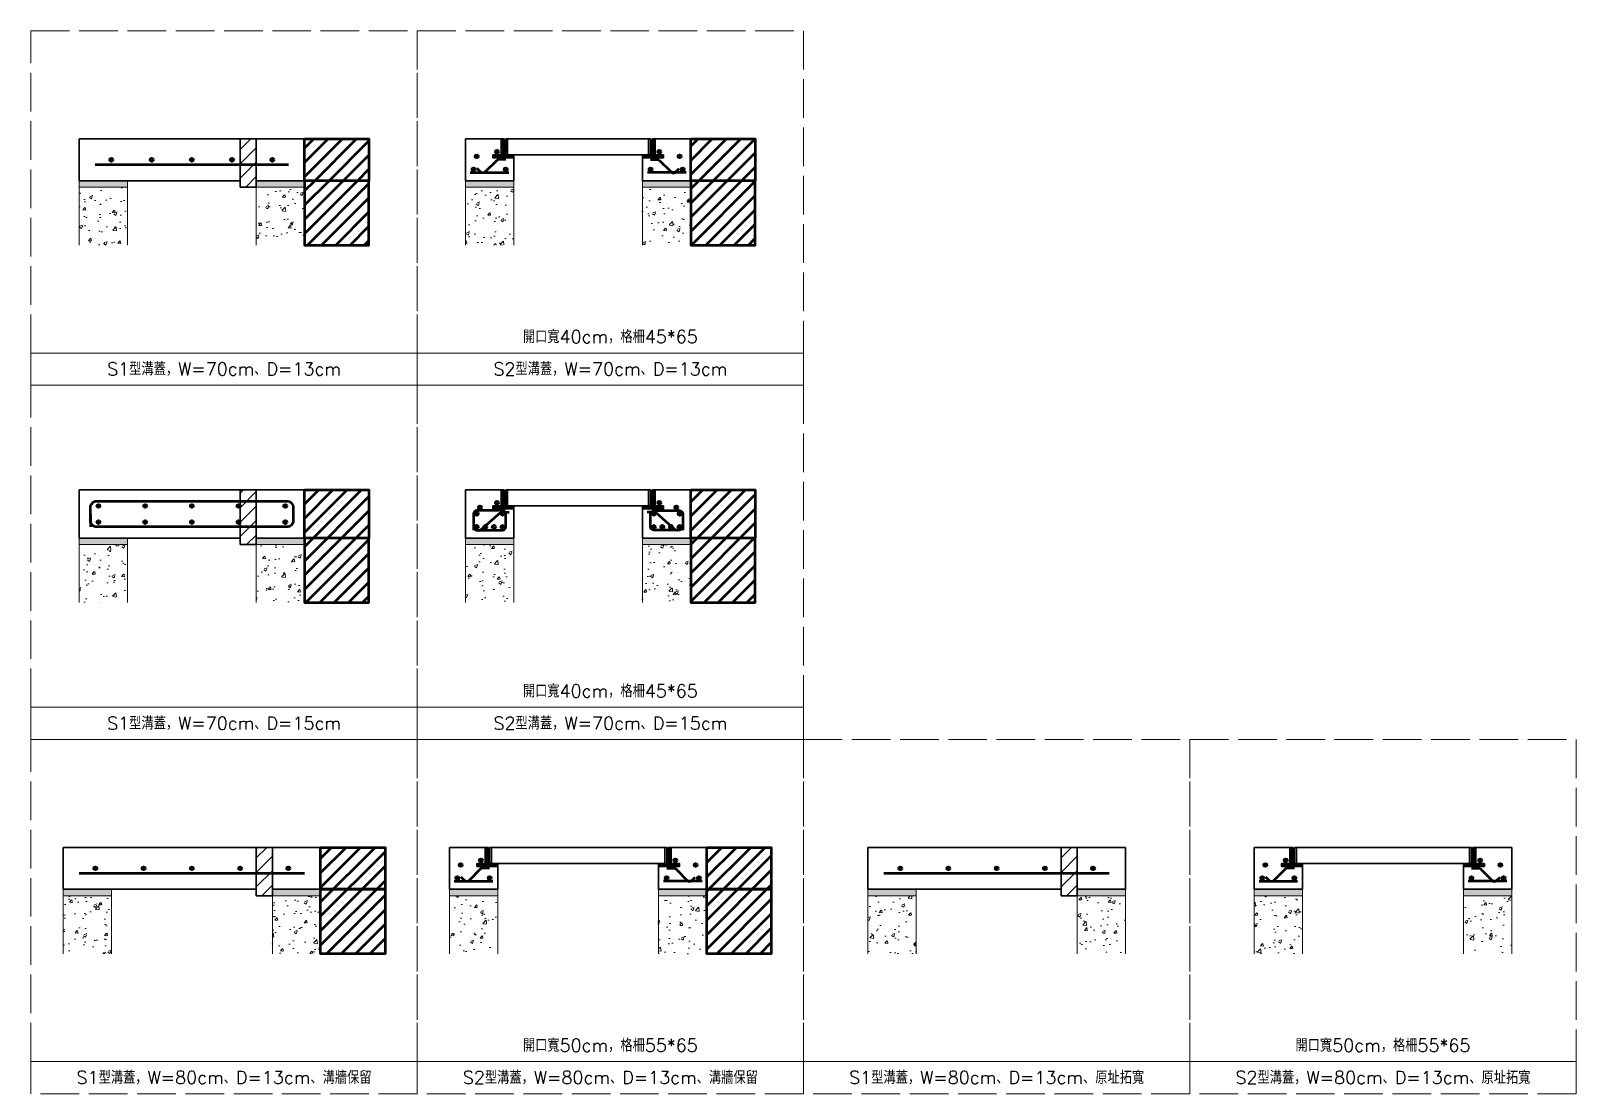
# Model space of a CAD drawing. Extents: x -4891 to 4829, y -5666 to -3242.
# Drawn here: x 3425.3 to 3905.3, y -4674.8 to -4346.3 of the extents above; entities that cross this region are included whole.
import ezdxf

# ---------------------------------------------------------------- set-up
doc = ezdxf.new("R2010")
doc.units = 0
doc.header["$MEASUREMENT"] = 0
doc.linetypes.add('ACAD_ISO02W100', pattern=[15, 12, -3])
for name, color, linetype, lineweight in [('一、3.基本-變更', 1, 'Continuous', 50), ('二、1.繪圖-既有設施', 8, 'Continuous', 20), ('二、2.繪圖-施作項目', 181, 'Continuous', 30), ('二、5.繪圖-鋼筋', 60, 'Continuous', 50), ('二、6.繪圖-其他施作項目', 35, 'Continuous', 30)]:
    doc.layers.add(name, color=color, linetype=linetype, lineweight=lineweight)
doc.layers.add('一、4.基本-隱藏', color=9, linetype='ACAD_ISO02W100', lineweight=20, plot=False)
doc.layers.add('三、3.文字-註解文字', color=2, linetype='Continuous')
doc.styles.add('Content', font='romans.shx', dxfattribs={"height": 4, "bigfont": 'genie.shx'})
pattern_1 = [(0, (-224129.11284, -336857.6605), (0.635, 0.635), [0.3175, -0.9525]), (90, (-224128.9541, -336857.8192), (-0.635, 0.635), [0.3175, -0.9525])]
pattern_2 = [(50, (-224129.113, -336857.6605), (9.10923345, -0.79695428), [0.9525, -10.4775]), (355, (-224129.113, -336857.6605), (-1.76217107, 9.55284226), [0.762, -8.3820292]), (100.4514447, (-224128.354, -336857.727), (7.34706235, 8.7558876), [0.80950044, -8.90451223]), (46.1842, (-224129.113, -336855.12), (13.55395204, -2.1021164), [1.42875, -15.71625]), (96.6355576, (-224127.983, -336855.296), (11.8702067, 12.37130623), [1.21425116, -13.3567804]), (351.184151, (-224129.113, -336855.12), (11.8702067, 12.37130623), [1.14299835, -12.5729866]), (21, (-224127.843, -336855.7555), (7.58071956, -5.11325991), [0.9525, -10.4775]), (326, (-224127.843, -336855.7555), (3.09010142, 9.2093983), [0.762, -8.382]), (71.451445, (-224127.211, -336856.182), (10.67082096, 4.09613844), [0.80950044, -8.90449688]), (37.5, (-224129.113, -336857.6605), (0.154430163, 4.227751944), [0, -8.2804, 0, -8.509, 0, -8.41375]), (7.5, (-224129.113, -336857.6605), (3.340983126, 5.00902874), [0, -4.8514, 0, -8.0899, 0, -3.20675]), (327.5, (-224131.945, -336857.6605), (6.779529758, -0.2864372), [0, -3.175, 0, -9.906, 0, -13.1445]), (317.5, (-224133.215, -336857.6605), (7.40645907, 1.27132455), [0, -4.1275, 0, -6.5786, 0, -9.3345])]
pattern_3 = [(0, (-224119.11284, -336857.6605), (0.635, 0.635), [0.3175, -0.9525]), (90, (-224118.9541, -336857.8192), (-0.635, 0.635), [0.3175, -0.9525])]
pattern_4 = [(45, (-224119.1128, -336857.6605), (-2.24506403, 2.24506403), [])]
pattern_5 = [(50, (-224119.113, -336857.6605), (9.10923345, -0.79695428), [0.9525, -10.4775]), (355, (-224119.113, -336857.6605), (-1.76217107, 9.55284226), [0.762, -8.3820292]), (100.4514447, (-224118.354, -336857.727), (7.34706235, 8.7558876), [0.80950044, -8.90451223]), (46.1842, (-224119.113, -336855.12), (13.55395204, -2.1021164), [1.42875, -15.71625]), (96.6355576, (-224117.983, -336855.296), (11.8702067, 12.37130623), [1.21425116, -13.3567804]), (351.184151, (-224119.113, -336855.12), (11.8702067, 12.37130623), [1.14299835, -12.5729866]), (21, (-224117.843, -336855.7555), (7.58071956, -5.11325991), [0.9525, -10.4775]), (326, (-224117.843, -336855.7555), (3.09010142, 9.2093983), [0.762, -8.382]), (71.451445, (-224117.211, -336856.182), (10.67082096, 4.09613844), [0.80950044, -8.90449688]), (37.5, (-224119.113, -336857.6605), (0.154430163, 4.227751944), [0, -8.2804, 0, -8.509, 0, -8.41375]), (7.5, (-224119.113, -336857.6605), (3.340983126, 5.00902874), [0, -4.8514, 0, -8.0899, 0, -3.20675]), (327.5, (-224121.945, -336857.6605), (6.779529758, -0.2864372), [0, -3.175, 0, -9.906, 0, -13.1445]), (317.5, (-224123.215, -336857.6605), (7.40645907, 1.27132455), [0, -4.1275, 0, -6.5786, 0, -9.3345])]

msp = doc.modelspace()

# ---------------------------------------------------------------- hatches: boundary and pattern name
at = {"layer": '一、3.基本-變更', "linetype": 'Continuous'}
h = msp.add_hatch(dxfattribs=at)
h.set_pattern_fill('ANSI31', color=256, scale=25)
h.paths.add_polyline_path([(3530.347, -4379.796), (3510.347, -4379.796), (3510.347, -4392.796), (3530.347, -4392.796)])
h = msp.add_hatch(dxfattribs=at)
h.set_pattern_fill('ANSI31', color=256, scale=25)
h.paths.add_polyline_path([(3650.347, -4379.796), (3630.347, -4379.796), (3630.347, -4392.796), (3650.347, -4392.796)])
h.paths.add_polyline_path([(3650.347, -4392.796), (3630.347, -4392.796), (3630.347, -4412.796), (3650.347, -4412.796)])
h = msp.add_hatch(dxfattribs=at)
h.set_pattern_fill('ANSI31', color=256, scale=25)
h.paths.add_polyline_path([(3530.347, -4392.796), (3510.347, -4392.796), (3510.347, -4412.796), (3530.347, -4412.796)])
h = msp.add_hatch(dxfattribs=at)
h.set_pattern_fill('ANSI31', color=256, scale=25)
h.paths.add_polyline_path([(3530.347, -4488.796), (3510.347, -4488.796), (3510.347, -4503.796), (3530.347, -4503.796)])
h.paths.add_polyline_path([(3530.347, -4503.796), (3510.347, -4503.796), (3510.347, -4523.796), (3530.347, -4523.796)])
h = msp.add_hatch(dxfattribs=at)
h.set_pattern_fill('ANSI31', color=256, scale=25)
h.paths.add_polyline_path([(3650.347, -4488.796), (3630.347, -4488.796), (3630.347, -4503.796), (3650.347, -4503.796)])
h.paths.add_polyline_path([(3650.347, -4503.796), (3630.347, -4503.796), (3630.347, -4523.796), (3650.347, -4523.796)])
at = {"layer": '一、3.基本-變更'}
h = msp.add_hatch(dxfattribs=at)
h.set_pattern_fill('ANSI31', color=256)
h.set_pattern_definition(pattern_4)
h.paths.add_polyline_path([(3535.347, -4599.796), (3515.347, -4599.796), (3515.347, -4612.796), (3535.347, -4612.796)])
h.paths.add_polyline_path([(3535.347, -4612.796), (3515.347, -4612.796), (3515.347, -4632.796), (3535.347, -4632.796)])
h = msp.add_hatch(dxfattribs=at)
h.set_pattern_fill('ANSI31', color=256)
h.set_pattern_definition(pattern_4)
h.paths.add_polyline_path([(3655.347, -4599.796), (3635.347, -4599.796), (3635.347, -4612.796), (3655.347, -4612.796)])
h.paths.add_polyline_path([(3655.347, -4612.796), (3635.347, -4612.796), (3635.347, -4632.796), (3655.347, -4632.796)])
at = {"layer": '二、1.繪圖-既有設施'}
h = msp.add_hatch(dxfattribs=at)
h.set_pattern_fill('CROSS', color=256, scale=0.1)
h.set_pattern_definition(pattern_1)
h.paths.add_polyline_path([(3455.347, -4392.796), (3440.347, -4392.796), (3440.347, -4394.796), (3455.347, -4394.796)])
h.paths.add_polyline_path([(3510.347, -4392.796), (3495.347, -4392.796), (3495.347, -4394.796), (3510.347, -4394.796)])
h = msp.add_hatch(dxfattribs=at)
h.set_pattern_fill('AR-CONC', color=256, scale=0.05)
h.set_pattern_definition(pattern_2)
h.paths.add_polyline_path([(3455.347, -4394.796), (3440.347, -4394.796), (3440.347, -4412.796), (3455.347, -4412.796)])
h.paths.add_polyline_path([(3510.347, -4394.796), (3495.347, -4394.796), (3495.347, -4412.796), (3510.347, -4412.796)])
h = msp.add_hatch(dxfattribs=at)
h.set_pattern_fill('CROSS', color=256, scale=0.1)
h.set_pattern_definition(pattern_1)
h.paths.add_polyline_path([(3575.347, -4392.796), (3560.347, -4392.796), (3560.347, -4394.796), (3575.347, -4394.796)])
h.paths.add_polyline_path([(3630.347, -4392.796), (3615.347, -4392.796), (3615.347, -4394.796), (3630.347, -4394.796)])
h = msp.add_hatch(dxfattribs=at)
h.set_pattern_fill('AR-CONC', color=256, scale=0.05)
h.set_pattern_definition([(50, (-224129.113, -336857.6605), (9.10923345, -0.79695428), [0.9525, -10.4775]), (355, (-224129.113, -336857.6605), (-1.76217107, 9.55284226), [0.762, -8.3820292]), (100.4514447, (-224128.354, -336857.727), (7.34706235, 8.7558876), [0.80950044, -8.90451223]), (46.1842, (-224129.113, -336855.12), (13.55395204, -2.1021164), [1.42875, -15.71625]), (96.6355576, (-224127.983, -336855.296), (11.8702067, 12.37130623), [1.21425116, -13.3567804]), (351.184151, (-224129.113, -336855.12), (11.8702067, 12.37130623), [1.14299835, -12.5729866]), (21, (-224127.843, -336855.7555), (7.58071956, -5.11325991), [0.9525, -10.4775]), (326, (-224127.843, -336855.7555), (3.09010142, 9.2093983), [0.762, -8.382]), (71.451445, (-224127.211, -336856.182), (10.67082096, 4.09613844), [0.80950044, -8.90449688]), (37.5, (-224129.113, -336857.6605), (0.154430163, 4.227751944), [0, -8.2804, 0, -8.509, 0, -8.41375]), (7.5, (-224129.113, -336857.6605), (3.340983126, 5.00902874), [0, -4.8514, 0, -8.0899, 0, -3.20675]), (327.5, (-224131.945, -336857.6605), (6.779529758, -0.2864372), [0, -3.175, 0, -9.906, 0, -13.1445]), (317.5, (-224133.215, -336857.6605), (7.40645907, 1.27132455), [0, -4.1275, 0, -6.5786, 0, -9.3345])])
h.paths.add_polyline_path([(3575.347, -4394.796), (3560.347, -4394.796), (3560.347, -4412.796), (3575.347, -4412.796)])
h.paths.add_polyline_path([(3630.347, -4394.796), (3615.347, -4394.796), (3615.347, -4412.796), (3630.347, -4412.796)])
h = msp.add_hatch(dxfattribs=at)
h.set_pattern_fill('CROSS', color=256, scale=0.1)
h.set_pattern_definition(pattern_1)
h.paths.add_polyline_path([(3455.347, -4503.796), (3440.347, -4503.796), (3440.347, -4505.796), (3455.347, -4505.796)])
h.paths.add_polyline_path([(3510.347, -4503.796), (3495.347, -4503.796), (3495.347, -4505.796), (3510.347, -4505.796)])
h = msp.add_hatch(dxfattribs=at)
h.set_pattern_fill('AR-CONC', color=256, scale=0.05)
h.set_pattern_definition(pattern_2)
h.paths.add_polyline_path([(3455.347, -4505.796), (3440.347, -4505.796), (3440.347, -4523.796), (3455.347, -4523.796)])
h.paths.add_polyline_path([(3510.347, -4505.796), (3495.347, -4505.796), (3495.347, -4523.796), (3510.347, -4523.796)])
h = msp.add_hatch(dxfattribs=at)
h.set_pattern_fill('CROSS', color=256, scale=0.1)
h.set_pattern_definition(pattern_1)
h.paths.add_polyline_path([(3575.347, -4505.796), (3575.347, -4503.796), (3560.347, -4503.796), (3560.347, -4505.796)])
h.paths.add_polyline_path([(3615.347, -4503.796), (3615.347, -4505.796), (3630.347, -4505.796), (3630.347, -4503.796)])
h = msp.add_hatch(dxfattribs=at)
h.set_pattern_fill('AR-CONC', color=256, scale=0.05)
h.set_pattern_definition(pattern_2)
h.paths.add_polyline_path([(3575.347, -4505.796), (3560.347, -4505.796), (3560.347, -4523.796), (3575.347, -4523.796)])
h.paths.add_polyline_path([(3630.347, -4505.796), (3615.347, -4505.796), (3615.347, -4523.796), (3630.347, -4523.796)])
h = msp.add_hatch(dxfattribs=at)
h.set_pattern_fill('CROSS', color=256, scale=0.1)
h.set_pattern_definition(pattern_3)
h.paths.add_polyline_path([(3450.347, -4612.796), (3435.347, -4612.796), (3435.347, -4614.796), (3450.347, -4614.796)])
h.paths.add_polyline_path([(3515.347, -4612.796), (3500.347, -4612.796), (3500.347, -4614.796), (3515.347, -4614.796)])
h = msp.add_hatch(dxfattribs=at)
h.set_pattern_fill('CROSS', color=256, scale=0.1)
h.set_pattern_definition(pattern_3)
h.paths.add_polyline_path([(3555.347, -4612.796), (3555.347, -4614.796), (3570.347, -4614.796), (3570.347, -4612.796)])
h.paths.add_polyline_path([(3620.347, -4612.796), (3620.347, -4614.796), (3635.347, -4614.796), (3635.347, -4612.796)])
h = msp.add_hatch(dxfattribs=at)
h.set_pattern_fill('CROSS', color=256, scale=0.1)
h.set_pattern_definition(pattern_3)
h.paths.add_polyline_path([(3700.347, -4612.796), (3685.347, -4612.796), (3685.347, -4614.796), (3700.347, -4614.796)])
h.paths.add_polyline_path([(3765.347, -4612.796), (3750.347, -4612.796), (3750.347, -4614.796), (3765.347, -4614.796)])
h = msp.add_hatch(dxfattribs=at)
h.set_pattern_fill('CROSS', color=256, scale=0.1)
h.set_pattern_definition(pattern_3)
h.paths.add_polyline_path([(3820.347, -4612.796), (3805.347, -4612.796), (3805.347, -4614.796), (3820.347, -4614.796)])
h.paths.add_polyline_path([(3885.347, -4612.796), (3870.347, -4612.796), (3870.347, -4614.796), (3885.347, -4614.796)])
h = msp.add_hatch(dxfattribs=at)
h.set_pattern_fill('AR-CONC', color=256, scale=0.05)
h.set_pattern_definition(pattern_5)
h.paths.add_polyline_path([(3450.347, -4614.796), (3435.347, -4614.796), (3435.347, -4632.796), (3450.347, -4632.796)])
h.paths.add_polyline_path([(3515.347, -4614.796), (3500.347, -4614.796), (3500.347, -4632.796), (3515.347, -4632.796)])
h = msp.add_hatch(dxfattribs=at)
h.set_pattern_fill('AR-CONC', color=256, scale=0.05)
h.set_pattern_definition(pattern_5)
h.paths.add_polyline_path([(3570.347, -4614.796), (3555.347, -4614.796), (3555.347, -4632.796), (3570.347, -4632.796)])
h.paths.add_polyline_path([(3635.347, -4614.796), (3620.347, -4614.796), (3620.347, -4632.796), (3635.347, -4632.796)])
h = msp.add_hatch(dxfattribs=at)
h.set_pattern_fill('AR-CONC', color=256, scale=0.05)
h.set_pattern_definition(pattern_5)
h.paths.add_polyline_path([(3700.347, -4614.796), (3685.347, -4614.796), (3685.347, -4632.796), (3700.347, -4632.796)])
h.paths.add_polyline_path([(3765.347, -4614.796), (3750.347, -4614.796), (3750.347, -4632.796), (3765.347, -4632.796)])
h = msp.add_hatch(dxfattribs=at)
h.set_pattern_fill('AR-CONC', color=256, scale=0.05)
h.set_pattern_definition(pattern_5)
h.paths.add_polyline_path([(3820.347, -4614.796), (3805.347, -4614.796), (3805.347, -4632.796), (3820.347, -4632.796)])
h.paths.add_polyline_path([(3885.347, -4614.796), (3870.347, -4614.796), (3870.347, -4632.796), (3885.347, -4632.796)])
at = {"layer": '二、5.繪圖-鋼筋'}
h = msp.add_hatch(color=256, dxfattribs=at)
h.dxf.hatch_style = 1
h.paths.add_polyline_path([(3449.847, -4386.296, 1), (3450.847, -4386.296, 1)])
h = msp.add_hatch(color=256, dxfattribs=at)
h.dxf.hatch_style = 1
h.paths.add_polyline_path([(3462.347, -4386.296, 1), (3463.347, -4386.296, 1)])
h = msp.add_hatch(color=256, dxfattribs=at)
h.dxf.hatch_style = 1
h.paths.add_polyline_path([(3474.847, -4386.296, 1), (3475.847, -4386.296, 1)])
h = msp.add_hatch(color=256, dxfattribs=at)
h.dxf.hatch_style = 1
h.paths.add_polyline_path([(3487.347, -4386.296, 1), (3488.347, -4386.296, 1)])
h = msp.add_hatch(color=256, dxfattribs=at)
h.dxf.hatch_style = 1
h.paths.add_polyline_path([(3499.847, -4386.296, 1), (3500.847, -4386.296, 1)])
h = msp.add_hatch(color=256, dxfattribs=at)
h.dxf.hatch_style = 1
h.paths.add_polyline_path([(3563.347, -4385.246, 1), (3564.347, -4385.246, 1)])
h = msp.add_hatch(color=256, dxfattribs=at)
h.dxf.hatch_style = 1
h.paths.add_polyline_path([(3569.647, -4383.796, 1), (3570.647, -4383.796, 1)])
h = msp.add_hatch(color=256, dxfattribs=at)
h.dxf.hatch_style = 1
h.paths.add_polyline_path([(3620.047, -4383.796, 1), (3621.047, -4383.796, 1)])
h = msp.add_hatch(color=256, dxfattribs=at)
h.dxf.hatch_style = 1
h.paths.add_polyline_path([(3626.347, -4385.246, 1), (3627.347, -4385.246, 1)])
h = msp.add_hatch(color=256, dxfattribs=at)
h.dxf.hatch_style = 1
h.paths.add_polyline_path([(3562.347, -4389.296, 1), (3563.347, -4389.296, 1)])
h = msp.add_hatch(color=256, dxfattribs=at)
h.dxf.hatch_style = 1
h.paths.add_polyline_path([(3572.347, -4389.296, 1), (3573.347, -4389.296, 1)])
h = msp.add_hatch(color=256, dxfattribs=at)
h.dxf.hatch_style = 1
h.paths.add_polyline_path([(3617.347, -4389.296, 1), (3618.347, -4389.296, 1)])
h = msp.add_hatch(color=256, dxfattribs=at)
h.dxf.hatch_style = 1
h.paths.add_polyline_path([(3627.347, -4389.296, 1), (3628.347, -4389.296, 1)])
h = msp.add_hatch(color=256, dxfattribs=at)
h.dxf.hatch_style = 1
h.paths.add_polyline_path([(3569.647, -4492.796, 1), (3570.647, -4492.796, 1)])
h = msp.add_hatch(color=256, dxfattribs=at)
h.dxf.hatch_style = 1
h.paths.add_polyline_path([(3620.047, -4492.796, 1), (3621.047, -4492.796, 1)])
h = msp.add_hatch(color=256, dxfattribs=at)
h.dxf.hatch_style = 1
h.paths.add_polyline_path([(3445.847, -4493.796, 1), (3446.847, -4493.796, 1)])
h = msp.add_hatch(color=256, dxfattribs=at)
h.dxf.hatch_style = 1
h.paths.add_polyline_path([(3460.347, -4493.796, 1), (3461.347, -4493.796, 1)])
h = msp.add_hatch(color=256, dxfattribs=at)
h.dxf.hatch_style = 1
h.paths.add_polyline_path([(3474.847, -4493.796, 1), (3475.847, -4493.796, 1)])
h = msp.add_hatch(color=256, dxfattribs=at)
h.dxf.hatch_style = 1
h.paths.add_polyline_path([(3489.347, -4493.796, 1), (3490.347, -4493.796, 1)])
h = msp.add_hatch(color=256, dxfattribs=at)
h.dxf.hatch_style = 1
h.paths.add_polyline_path([(3503.847, -4493.796, 1), (3504.847, -4493.796, 1)])
h = msp.add_hatch(color=256, dxfattribs=at)
h.dxf.hatch_style = 1
h.paths.add_polyline_path([(3563.347, -4496.196, 1), (3564.347, -4496.196, 1)])
h = msp.add_hatch(color=256, dxfattribs=at)
h.dxf.hatch_style = 1
h.paths.add_polyline_path([(3564.347, -4494.246, 1), (3565.347, -4494.246, 1)])
h = msp.add_hatch(color=256, dxfattribs=at)
h.dxf.hatch_style = 1
h.paths.add_polyline_path([(3571.347, -4496.196, 1), (3572.347, -4496.196, 1)])
h = msp.add_hatch(color=256, dxfattribs=at)
h.dxf.hatch_style = 1
h.paths.add_polyline_path([(3618.347, -4496.196, 1), (3619.347, -4496.196, 1)])
h = msp.add_hatch(color=256, dxfattribs=at)
h.dxf.hatch_style = 1
h.paths.add_polyline_path([(3625.347, -4494.246, 1), (3626.347, -4494.246, 1)])
h = msp.add_hatch(color=256, dxfattribs=at)
h.dxf.hatch_style = 1
h.paths.add_polyline_path([(3626.347, -4496.196, 1), (3627.347, -4496.196, 1)])
h = msp.add_hatch(color=256, dxfattribs=at)
h.dxf.hatch_style = 1
h.paths.add_polyline_path([(3445.847, -4498.796, 1), (3446.847, -4498.796, 1)])
h = msp.add_hatch(color=256, dxfattribs=at)
h.dxf.hatch_style = 1
h.paths.add_polyline_path([(3460.347, -4498.796, 1), (3461.347, -4498.796, 1)])
h = msp.add_hatch(color=256, dxfattribs=at)
h.dxf.hatch_style = 1
h.paths.add_polyline_path([(3474.847, -4498.796, 1), (3475.847, -4498.796, 1)])
h = msp.add_hatch(color=256, dxfattribs=at)
h.dxf.hatch_style = 1
h.paths.add_polyline_path([(3489.347, -4498.796, 1), (3490.347, -4498.796, 1)])
h = msp.add_hatch(color=256, dxfattribs=at)
h.dxf.hatch_style = 1
h.paths.add_polyline_path([(3503.847, -4498.796, 1), (3504.847, -4498.796, 1)])
h = msp.add_hatch(color=256, dxfattribs=at)
h.dxf.hatch_style = 1
h.paths.add_polyline_path([(3563.347, -4500.296, 1), (3564.347, -4500.296, 1)])
h = msp.add_hatch(color=256, dxfattribs=at)
h.dxf.hatch_style = 1
h.paths.add_polyline_path([(3566.007, -4500.296, 1), (3567.007, -4500.296, 1)])
h = msp.add_hatch(color=256, dxfattribs=at)
h.dxf.hatch_style = 1
h.paths.add_polyline_path([(3568.677, -4500.296, 1), (3569.677, -4500.296, 1)])
h = msp.add_hatch(color=256, dxfattribs=at)
h.dxf.hatch_style = 1
h.paths.add_polyline_path([(3571.347, -4500.296, 1), (3572.347, -4500.296, 1)])
h = msp.add_hatch(color=256, dxfattribs=at)
h.dxf.hatch_style = 1
h.paths.add_polyline_path([(3618.347, -4500.296, 1), (3619.347, -4500.296, 1)])
h = msp.add_hatch(color=256, dxfattribs=at)
h.dxf.hatch_style = 1
h.paths.add_polyline_path([(3621.017, -4500.296, 1), (3622.017, -4500.296, 1)])
h = msp.add_hatch(color=256, dxfattribs=at)
h.dxf.hatch_style = 1
h.paths.add_polyline_path([(3623.687, -4500.296, 1), (3624.687, -4500.296, 1)])
h = msp.add_hatch(color=256, dxfattribs=at)
h.dxf.hatch_style = 1
h.paths.add_polyline_path([(3626.347, -4500.296, 1), (3627.347, -4500.296, 1)])
h = msp.add_hatch(color=256, dxfattribs=at)
h.dxf.hatch_style = 1
h.paths.add_polyline_path([(3444.885, -4606.296, 1), (3445.885, -4606.296, 1)])
h = msp.add_hatch(color=256, dxfattribs=at)
h.dxf.hatch_style = 1
h.paths.add_polyline_path([(3459.847, -4606.296, 1), (3460.847, -4606.296, 1)])
h = msp.add_hatch(color=256, dxfattribs=at)
h.dxf.hatch_style = 1
h.paths.add_polyline_path([(3474.847, -4606.296, 1), (3475.847, -4606.296, 1)])
h = msp.add_hatch(color=256, dxfattribs=at)
h.dxf.hatch_style = 1
h.paths.add_polyline_path([(3489.847, -4606.296, 1), (3490.847, -4606.296, 1)])
h = msp.add_hatch(color=256, dxfattribs=at)
h.dxf.hatch_style = 1
h.paths.add_polyline_path([(3504.81, -4606.296, 1), (3505.81, -4606.296, 1)])
h = msp.add_hatch(color=256, dxfattribs=at)
h.dxf.hatch_style = 1
h.paths.add_polyline_path([(3558.347, -4605.246, 1), (3559.347, -4605.246, 1)])
h = msp.add_hatch(color=256, dxfattribs=at)
h.dxf.hatch_style = 1
h.paths.add_polyline_path([(3564.647, -4603.796, 1), (3565.647, -4603.796, 1)])
h = msp.add_hatch(color=256, dxfattribs=at)
h.dxf.hatch_style = 1
h.paths.add_polyline_path([(3625.047, -4603.796, 1), (3626.047, -4603.796, 1)])
h = msp.add_hatch(color=256, dxfattribs=at)
h.dxf.hatch_style = 1
h.paths.add_polyline_path([(3631.347, -4605.246, 1), (3632.347, -4605.246, 1)])
h = msp.add_hatch(color=256, dxfattribs=at)
h.dxf.hatch_style = 1
h.paths.add_polyline_path([(3694.885, -4606.296, 1), (3695.885, -4606.296, 1)])
h = msp.add_hatch(color=256, dxfattribs=at)
h.dxf.hatch_style = 1
h.paths.add_polyline_path([(3709.847, -4606.296, 1), (3710.847, -4606.296, 1)])
h = msp.add_hatch(color=256, dxfattribs=at)
h.dxf.hatch_style = 1
h.paths.add_polyline_path([(3724.847, -4606.296, 1), (3725.847, -4606.296, 1)])
h = msp.add_hatch(color=256, dxfattribs=at)
h.dxf.hatch_style = 1
h.paths.add_polyline_path([(3739.847, -4606.296, 1), (3740.847, -4606.296, 1)])
h = msp.add_hatch(color=256, dxfattribs=at)
h.dxf.hatch_style = 1
h.paths.add_polyline_path([(3754.81, -4606.296, 1), (3755.81, -4606.296, 1)])
h = msp.add_hatch(color=256, dxfattribs=at)
h.dxf.hatch_style = 1
h.paths.add_polyline_path([(3808.347, -4605.246, 1), (3809.347, -4605.246, 1)])
h = msp.add_hatch(color=256, dxfattribs=at)
h.dxf.hatch_style = 1
h.paths.add_polyline_path([(3814.647, -4603.796, 1), (3815.647, -4603.796, 1)])
h = msp.add_hatch(color=256, dxfattribs=at)
h.dxf.hatch_style = 1
h.paths.add_polyline_path([(3875.047, -4603.796, 1), (3876.047, -4603.796, 1)])
h = msp.add_hatch(color=256, dxfattribs=at)
h.dxf.hatch_style = 1
h.paths.add_polyline_path([(3881.347, -4605.246, 1), (3882.347, -4605.246, 1)])
h = msp.add_hatch(color=256, dxfattribs=at)
h.dxf.hatch_style = 1
h.paths.add_polyline_path([(3557.347, -4609.296, 1), (3558.347, -4609.296, 1)])
h = msp.add_hatch(color=256, dxfattribs=at)
h.dxf.hatch_style = 1
h.paths.add_polyline_path([(3567.347, -4609.296, 1), (3568.347, -4609.296, 1)])
h = msp.add_hatch(color=256, dxfattribs=at)
h.dxf.hatch_style = 1
h.paths.add_polyline_path([(3622.347, -4609.296, 1), (3623.347, -4609.296, 1)])
h = msp.add_hatch(color=256, dxfattribs=at)
h.dxf.hatch_style = 1
h.paths.add_polyline_path([(3632.347, -4609.296, 1), (3633.347, -4609.296, 1)])
h = msp.add_hatch(color=256, dxfattribs=at)
h.dxf.hatch_style = 1
h.paths.add_polyline_path([(3807.347, -4609.296, 1), (3808.347, -4609.296, 1)])
h = msp.add_hatch(color=256, dxfattribs=at)
h.dxf.hatch_style = 1
h.paths.add_polyline_path([(3817.347, -4609.296, 1), (3818.347, -4609.296, 1)])
h = msp.add_hatch(color=256, dxfattribs=at)
h.dxf.hatch_style = 1
h.paths.add_polyline_path([(3872.347, -4609.296, 1), (3873.347, -4609.296, 1)])
h = msp.add_hatch(color=256, dxfattribs=at)
h.dxf.hatch_style = 1
h.paths.add_polyline_path([(3882.347, -4609.296, 1), (3883.347, -4609.296, 1)])
at = {"layer": '二、6.繪圖-其他施作項目'}
h = msp.add_hatch(dxfattribs=at)
h.set_pattern_fill('ANSI31', color=256)
h.set_pattern_definition([(45, (-224464.2358, -337249.4998), (-2.24506403, 2.24506403), [])])
h.paths.add_polyline_path([(3495.347, -4379.796), (3490.347, -4379.796), (3490.347, -4394.796), (3495.347, -4394.796)])
h = msp.add_hatch(dxfattribs=at)
h.set_pattern_fill('ANSI31', color=256, scale=0.1)
h.set_pattern_definition([(45, (5286.85616, -5684.08176), (-0.224506403, 0.224506403), [])])
h.paths.add_polyline_path([(3571.447, -4384.796), (3568.847, -4384.796), (3568.847, -4385.696), (3575.347, -4385.696), (3575.347, -4384.796), (3572.347, -4384.796), (3572.347, -4379.796), (3571.447, -4379.796)])
h.paths.add_polyline_path([(3619.247, -4379.796), (3618.347, -4379.796), (3618.347, -4384.796), (3615.347, -4384.796), (3615.347, -4385.696), (3621.847, -4385.696), (3621.847, -4384.796), (3619.247, -4384.796)])
h = msp.add_hatch(dxfattribs=at)
h.set_pattern_fill('ANSI31', color=256)
h.set_pattern_definition([(45, (-224619.1128, -337277.6605), (-2.24506403, 2.24506403), [])])
h.paths.add_polyline_path([(3495.347, -4488.796), (3490.347, -4488.796), (3490.347, -4505.796), (3495.347, -4505.796)])
h = msp.add_hatch(dxfattribs=at)
h.set_pattern_fill('ANSI31', color=256, scale=0.1)
h.set_pattern_definition([(45, (5286.85616, -5793.08176), (-0.224506403, 0.224506403), [])])
h.paths.add_polyline_path([(3571.447, -4493.796), (3568.847, -4493.796), (3568.847, -4494.696), (3575.347, -4494.696), (3575.347, -4493.796), (3572.347, -4493.796), (3572.347, -4488.796), (3571.447, -4488.796)])
h.paths.add_polyline_path([(3619.247, -4488.796), (3618.347, -4488.796), (3618.347, -4493.796), (3615.347, -4493.796), (3615.347, -4494.696), (3621.847, -4494.696), (3621.847, -4493.796), (3619.247, -4493.796)])
h = msp.add_hatch(dxfattribs=at)
h.set_pattern_fill('ANSI31', color=256)
h.set_pattern_definition([(45, (-224459.2358, -337469.4998), (-2.24506403, 2.24506403), [])])
h.paths.add_polyline_path([(3500.347, -4599.796), (3495.347, -4599.796), (3495.347, -4614.796), (3500.347, -4614.796)])
h = msp.add_hatch(dxfattribs=at)
h.set_pattern_fill('ANSI31', color=256, scale=0.1)
h.set_pattern_definition([(45, (4795.18152, -5620.32315), (-0.2245064, 0.2245064), [])])
h.paths.add_polyline_path([(3567.347, -4599.796), (3566.447, -4599.796), (3566.447, -4604.796), (3563.847, -4604.796), (3563.847, -4605.696), (3570.347, -4605.696), (3570.347, -4604.796), (3567.347, -4604.796)])
h.paths.add_polyline_path([(3623.347, -4604.796), (3620.347, -4604.796), (3620.347, -4605.696), (3626.847, -4605.696), (3626.847, -4604.796), (3624.247, -4604.796), (3624.247, -4599.796), (3623.347, -4599.796)])
h = msp.add_hatch(dxfattribs=at)
h.set_pattern_fill('ANSI31', color=256)
h.set_pattern_definition([(45, (-224209.2358, -337469.4998), (-2.24506403, 2.24506403), [])])
h.paths.add_polyline_path([(3750.347, -4599.796), (3745.347, -4599.796), (3745.347, -4614.796), (3750.347, -4614.796)])
h = msp.add_hatch(dxfattribs=at)
h.set_pattern_fill('ANSI31', color=256, scale=0.1)
h.set_pattern_definition([(45, (5045.18152, -5620.32315), (-0.2245064, 0.2245064), [])])
h.paths.add_polyline_path([(3817.347, -4599.796), (3816.447, -4599.796), (3816.447, -4604.796), (3813.847, -4604.796), (3813.847, -4605.696), (3820.347, -4605.696), (3820.347, -4604.796), (3817.347, -4604.796)])
h.paths.add_polyline_path([(3873.347, -4604.796), (3870.347, -4604.796), (3870.347, -4605.696), (3876.847, -4605.696), (3876.847, -4604.796), (3874.247, -4604.796), (3874.247, -4599.796), (3873.347, -4599.796)])

# ---------------------------------------------------------------- linework, layer by layer
at = {"layer": '一、3.基本-變更', "linetype": 'Continuous'}
for points in [[(3510.347, -4379.796), (3530.347, -4379.796), (3530.347, -4392.796), (3510.347, -4392.796)], [(3630.347, -4379.796), (3650.347, -4379.796), (3650.347, -4392.796), (3630.347, -4392.796)], [(3530.347, -4392.796), (3510.347, -4392.796), (3510.347, -4412.796), (3530.347, -4412.796)], [(3650.347, -4392.796), (3630.347, -4392.796), (3630.347, -4412.796), (3650.347, -4412.796)], [(3510.347, -4488.796), (3530.347, -4488.796), (3530.347, -4503.796), (3510.347, -4503.796)], [(3630.347, -4488.796), (3650.347, -4488.796), (3650.347, -4503.796), (3630.347, -4503.796)], [(3530.347, -4503.796), (3510.347, -4503.796), (3510.347, -4523.796), (3530.347, -4523.796)], [(3650.347, -4503.796), (3630.347, -4503.796), (3630.347, -4523.796), (3650.347, -4523.796)]]:
    msp.add_lwpolyline(points, close=True, dxfattribs=at)
at = {"layer": '一、3.基本-變更'}
for points in [[(3515.347, -4599.796), (3535.347, -4599.796), (3535.347, -4612.796), (3515.347, -4612.796)], [(3635.347, -4599.796), (3655.347, -4599.796), (3655.347, -4612.796), (3635.347, -4612.796)], [(3515.347, -4612.796), (3535.347, -4612.796), (3535.347, -4632.796), (3515.347, -4632.796)], [(3635.347, -4612.796), (3655.347, -4612.796), (3655.347, -4632.796), (3635.347, -4632.796)]]:
    msp.add_lwpolyline(points, close=True, dxfattribs=at)
at = {"layer": '一、4.基本-隱藏'}
for points in [[(3425.347, -4346.296), (3545.347, -4346.296), (3545.347, -4446.296), (3425.347, -4446.296)], [(3545.347, -4346.296), (3665.347, -4346.296), (3665.347, -4446.296), (3545.347, -4446.296)], [(3425.347, -4446.296), (3545.347, -4446.296), (3545.347, -4456.296), (3425.347, -4456.296)], [(3545.347, -4446.296), (3665.347, -4446.296), (3665.347, -4456.296), (3545.347, -4456.296)], [(3425.347, -4456.296), (3545.347, -4456.296), (3545.347, -4556.296), (3425.347, -4556.296)], [(3545.347, -4456.296), (3665.347, -4456.296), (3665.347, -4556.296), (3545.347, -4556.296)], [(3425.347, -4556.296), (3545.347, -4556.296), (3545.347, -4566.296), (3425.347, -4566.296)], [(3545.347, -4556.296), (3665.347, -4556.296), (3665.347, -4566.296), (3545.347, -4566.296)], [(3425.347, -4566.296), (3545.347, -4566.296), (3545.347, -4666.296), (3425.347, -4666.296)], [(3545.347, -4566.296), (3665.347, -4566.296), (3665.347, -4666.296), (3545.347, -4666.296)], [(3665.347, -4566.296), (3785.347, -4566.296), (3785.347, -4666.296), (3665.347, -4666.296)], [(3785.347, -4566.296), (3905.347, -4566.296), (3905.347, -4666.296), (3785.347, -4666.296)], [(3425.347, -4666.296), (3545.347, -4666.296), (3545.347, -4676.296), (3425.347, -4676.296)], [(3545.347, -4666.296), (3665.347, -4666.296), (3665.347, -4676.296), (3545.347, -4676.296)], [(3665.347, -4666.296), (3785.347, -4666.296), (3785.347, -4676.296), (3665.347, -4676.296)], [(3785.347, -4666.296), (3905.347, -4666.296), (3905.347, -4676.296), (3785.347, -4676.296)]]:
    msp.add_lwpolyline(points, close=True, dxfattribs=at)
at = {"layer": '二、1.繪圖-既有設施'}
for points in [[(3440.347, -4392.796), (3440.347, -4412.796)], [(3440.347, -4394.796), (3455.347, -4394.796)], [(3455.347, -4392.796), (3455.347, -4412.796)], [(3495.347, -4392.796), (3495.347, -4412.796)], [(3495.347, -4394.796), (3510.347, -4394.796)], [(3510.347, -4392.796), (3510.347, -4412.796)], [(3560.347, -4392.796), (3560.347, -4412.796)], [(3560.347, -4394.796), (3575.347, -4394.796)], [(3575.347, -4392.796), (3575.347, -4412.796)], [(3615.347, -4392.796), (3615.347, -4412.796)], [(3615.347, -4394.796), (3630.347, -4394.796)], [(3630.347, -4392.796), (3630.347, -4412.796)], [(3440.347, -4503.796), (3440.347, -4523.796)], [(3440.347, -4505.796), (3455.347, -4505.796)], [(3455.347, -4503.796), (3455.347, -4523.796)], [(3495.347, -4503.796), (3495.347, -4523.796)], [(3495.347, -4505.796), (3510.347, -4505.796)], [(3510.347, -4503.796), (3510.347, -4523.796)], [(3560.347, -4503.796), (3560.347, -4523.796)], [(3560.347, -4505.796), (3575.347, -4505.796)], [(3575.347, -4503.796), (3575.347, -4523.796)], [(3615.347, -4503.796), (3615.347, -4523.796)], [(3615.347, -4505.796), (3630.347, -4505.796)], [(3630.347, -4503.796), (3630.347, -4523.796)], [(3435.347, -4612.796), (3435.347, -4632.796)], [(3450.347, -4612.796), (3450.347, -4632.796)], [(3500.347, -4612.796), (3500.347, -4632.796)], [(3515.347, -4612.796), (3515.347, -4632.796)], [(3555.347, -4612.796), (3555.347, -4632.796)], [(3570.347, -4612.796), (3570.347, -4632.796)], [(3620.347, -4612.796), (3620.347, -4632.796)], [(3635.347, -4612.796), (3635.347, -4632.796)], [(3685.347, -4612.796), (3685.347, -4632.796)], [(3700.347, -4612.796), (3700.347, -4632.796)], [(3750.347, -4612.796), (3750.347, -4632.796)], [(3765.347, -4612.796), (3765.347, -4632.796)], [(3805.347, -4612.796), (3805.347, -4632.796)], [(3820.347, -4612.796), (3820.347, -4632.796)], [(3870.347, -4612.796), (3870.347, -4632.796)], [(3885.347, -4612.796), (3885.347, -4632.796)], [(3435.347, -4614.796), (3450.347, -4614.796)], [(3500.347, -4614.796), (3515.347, -4614.796)], [(3555.347, -4614.796), (3570.347, -4614.796)], [(3620.347, -4614.796), (3635.347, -4614.796)], [(3685.347, -4614.796), (3700.347, -4614.796)], [(3750.347, -4614.796), (3765.347, -4614.796)], [(3805.347, -4614.796), (3820.347, -4614.796)], [(3870.347, -4614.796), (3885.347, -4614.796)]]:
    msp.add_lwpolyline(points, dxfattribs=at)
at = {"layer": '二、2.繪圖-施作項目'}
for points in [[(3510.347, -4379.796), (3440.347, -4379.796)], [(3440.347, -4379.796), (3440.347, -4392.796)], [(3510.347, -4379.796), (3510.347, -4392.796)], [(3571.447, -4379.796), (3560.347, -4379.796)], [(3560.347, -4379.796), (3560.347, -4392.796)], [(3619.247, -4379.796), (3630.347, -4379.796)], [(3630.347, -4379.796), (3630.347, -4392.796)], [(3575.347, -4384.796), (3575.347, -4392.796)], [(3615.347, -4384.796), (3615.347, -4392.796)], [(3490.347, -4392.796), (3440.347, -4392.796)], [(3510.347, -4392.796), (3495.347, -4392.796)], [(3575.347, -4392.796), (3560.347, -4392.796)], [(3630.347, -4392.796), (3615.347, -4392.796)], [(3440.347, -4488.796), (3510.347, -4488.796)], [(3440.347, -4488.796), (3440.347, -4503.796)], [(3510.347, -4488.796), (3510.347, -4503.796)], [(3560.347, -4488.796), (3571.447, -4488.796)], [(3560.347, -4488.796), (3560.347, -4503.796)], [(3619.247, -4488.796), (3630.347, -4488.796)], [(3630.347, -4488.796), (3630.347, -4503.796)], [(3575.347, -4493.796), (3575.347, -4503.796)], [(3615.347, -4493.796), (3615.347, -4503.796)], [(3440.347, -4503.796), (3490.347, -4503.796)], [(3495.347, -4503.796), (3510.347, -4503.796)], [(3435.347, -4599.796), (3515.347, -4599.796)], [(3435.347, -4599.796), (3435.347, -4612.796)], [(3515.347, -4599.796), (3515.347, -4612.796)], [(3555.347, -4599.796), (3566.447, -4599.796)], [(3555.347, -4599.796), (3555.347, -4612.796)], [(3624.247, -4599.796), (3635.347, -4599.796)], [(3635.347, -4599.796), (3635.347, -4612.796)], [(3685.347, -4599.796), (3765.347, -4599.796)], [(3685.347, -4599.796), (3685.347, -4612.796)], [(3765.347, -4599.796), (3765.347, -4612.796)], [(3805.347, -4599.796), (3816.447, -4599.796)], [(3805.347, -4599.796), (3805.347, -4612.796)], [(3874.247, -4599.796), (3885.347, -4599.796)], [(3885.347, -4599.796), (3885.347, -4612.796)], [(3570.347, -4604.796), (3570.347, -4612.796)], [(3620.347, -4604.796), (3620.347, -4612.796)], [(3820.347, -4604.796), (3820.347, -4612.796)], [(3870.347, -4604.796), (3870.347, -4612.796)], [(3435.347, -4612.796), (3495.347, -4612.796)], [(3500.347, -4612.796), (3515.347, -4612.796)], [(3685.347, -4612.796), (3745.347, -4612.796)], [(3750.347, -4612.796), (3765.347, -4612.796)], [(3805.347, -4612.796), (3820.347, -4612.796)], [(3870.347, -4612.796), (3885.347, -4612.796)]]:
    msp.add_lwpolyline(points, dxfattribs=at)
at = {"layer": '二、2.繪圖-施作項目', "ltscale": 0.1}
for points in [[(3560.347, -4503.796), (3575.347, -4503.796)], [(3615.347, -4503.796), (3630.347, -4503.796)], [(3555.347, -4612.796), (3570.347, -4612.796)], [(3620.347, -4612.796), (3635.347, -4612.796)]]:
    msp.add_lwpolyline(points, dxfattribs=at)
at = {"layer": '二、5.繪圖-鋼筋'}
for points in [[(3572.847, -4386.196), (3570.762, -4386.196, 0.1989124), (3570.054, -4386.489), (3566.454, -4390.089, -0.4142136), (3565.04, -4390.089), (3563.98, -4389.028)], [(3617.847, -4386.196), (3619.933, -4386.196, -0.1989124), (3620.64, -4386.489), (3624.24, -4390.089, 0.4142136), (3625.654, -4390.089), (3626.715, -4389.028)], [(3562.865, -4499.919), (3563.857, -4501.045, 0.4142136), (3565.268, -4501.135), (3571.164, -4495.945, -0.1824306), (3571.825, -4495.696), (3573.947, -4495.696)], [(3627.829, -4499.919), (3626.838, -4501.045, -0.4142136), (3625.427, -4501.135), (3619.531, -4495.945, 0.1824306), (3618.87, -4495.696), (3616.747, -4495.696)], [(3567.847, -4606.196), (3565.762, -4606.196, 0.1989124), (3565.054, -4606.489), (3561.454, -4610.089, -0.4142136), (3560.04, -4610.089), (3558.98, -4609.028)], [(3622.847, -4606.196), (3624.933, -4606.196, -0.1989124), (3625.64, -4606.489), (3629.24, -4610.089, 0.4142136), (3630.654, -4610.089), (3631.715, -4609.028)], [(3817.847, -4606.196), (3815.762, -4606.196, 0.1989124), (3815.054, -4606.489), (3811.454, -4610.089, -0.4142136), (3810.04, -4610.089), (3808.98, -4609.028)], [(3872.847, -4606.196), (3874.933, -4606.196, -0.1989124), (3875.64, -4606.489), (3879.24, -4610.089, 0.4142136), (3880.654, -4610.089), (3881.715, -4609.028)]]:
    msp.add_lwpolyline(points, format="xyb", dxfattribs=at)
for points in [[(3445.347, -4387.796), (3505.347, -4387.796)], [(3561.847, -4390.296), (3573.847, -4390.296)], [(3628.847, -4390.296), (3616.847, -4390.296)], [(3443.847, -4496.296), (3443.847, -4500.296)], [(3562.847, -4498.246), (3562.847, -4501.296)], [(3627.847, -4498.246), (3627.847, -4501.296)], [(3440.347, -4607.796), (3510.347, -4607.796)], [(3690.347, -4607.796), (3760.347, -4607.796)], [(3556.847, -4610.296), (3568.847, -4610.296)], [(3633.847, -4610.296), (3621.847, -4610.296)], [(3806.847, -4610.296), (3818.847, -4610.296)], [(3883.847, -4610.296), (3871.847, -4610.296)]]:
    msp.add_lwpolyline(points, dxfattribs=at)
for points in [[(3506.847, -4494.296), (3506.847, -4498.296, -0.4142136), (3504.847, -4500.296), (3445.847, -4500.296, -0.4142136), (3443.847, -4498.296), (3443.847, -4494.296, -0.4142136), (3445.847, -4492.296), (3504.847, -4492.296, -0.4142136)], [(3571.847, -4495.196), (3563.847, -4495.196, 0.4142136), (3562.847, -4496.196), (3562.847, -4500.296, 0.4142136), (3563.847, -4501.296), (3571.847, -4501.296, 0.4142136), (3572.847, -4500.296), (3572.847, -4496.196, 0.4142136)], [(3618.847, -4495.196), (3626.847, -4495.196, -0.4142136), (3627.847, -4496.196), (3627.847, -4500.296, -0.4142136), (3626.847, -4501.296), (3618.847, -4501.296, -0.4142136), (3617.847, -4500.296), (3617.847, -4496.196, -0.4142136)]]:
    msp.add_lwpolyline(points, format="xyb", close=True, dxfattribs=at)
for centre in [(3450.347, -4386.296), (3462.847, -4386.296), (3475.347, -4386.296), (3487.847, -4386.296), (3500.347, -4386.296), (3563.847, -4385.246), (3570.147, -4383.796), (3620.547, -4383.796), (3626.847, -4385.246), (3562.847, -4389.296), (3572.847, -4389.296), (3617.847, -4389.296), (3627.847, -4389.296), (3570.147, -4492.796), (3620.547, -4492.796), (3446.347, -4493.796), (3460.847, -4493.796), (3475.347, -4493.796), (3489.847, -4493.796), (3504.347, -4493.796), (3563.847, -4496.196), (3564.847, -4494.246), (3571.847, -4496.196), (3618.847, -4496.196), (3625.847, -4494.246), (3626.847, -4496.196), (3446.347, -4498.796), (3460.847, -4498.796), (3475.347, -4498.796), (3489.847, -4498.796), (3504.347, -4498.796), (3563.847, -4500.296), (3566.507, -4500.296), (3569.177, -4500.296), (3571.847, -4500.296), (3618.847, -4500.296), (3621.517, -4500.296), (3624.187, -4500.296), (3626.847, -4500.296), (3445.385, -4606.296), (3460.347, -4606.296), (3475.347, -4606.296), (3490.347, -4606.296), (3505.31, -4606.296), (3558.847, -4605.246), (3565.147, -4603.796), (3625.547, -4603.796), (3631.847, -4605.246), (3695.385, -4606.296), (3710.347, -4606.296), (3725.347, -4606.296), (3740.347, -4606.296), (3755.31, -4606.296), (3808.847, -4605.246), (3815.147, -4603.796), (3875.547, -4603.796), (3881.847, -4605.246), (3557.847, -4609.296), (3567.847, -4609.296), (3622.847, -4609.296), (3632.847, -4609.296), (3807.847, -4609.296), (3817.847, -4609.296), (3872.847, -4609.296), (3882.847, -4609.296)]:
    msp.add_circle(centre, 0.5, dxfattribs=at)
at = {"layer": '二、6.繪圖-其他施作項目'}
for points in [[(3490.347, -4379.796), (3490.347, -4394.796)], [(3495.347, -4379.796), (3495.347, -4394.796)], [(3572.847, -4379.796), (3572.847, -4384.796)], [(3572.847, -4379.796), (3617.847, -4379.796)], [(3573.447, -4379.796), (3573.447, -4384.796)], [(3617.247, -4379.796), (3617.247, -4384.796)], [(3617.847, -4379.796), (3617.847, -4384.796)], [(3572.847, -4384.796), (3617.847, -4384.796)], [(3490.347, -4394.796), (3495.347, -4394.796)], [(3490.347, -4488.796), (3490.347, -4505.796)], [(3495.347, -4488.796), (3495.347, -4505.796)], [(3572.847, -4488.796), (3572.847, -4493.796)], [(3572.847, -4488.796), (3617.847, -4488.796)], [(3573.447, -4488.796), (3573.447, -4493.796)], [(3617.247, -4488.796), (3617.247, -4493.796)], [(3617.847, -4488.796), (3617.847, -4493.796)], [(3572.847, -4493.796), (3617.847, -4493.796)], [(3490.347, -4505.796), (3495.347, -4505.796)], [(3495.347, -4599.796), (3495.347, -4614.796)], [(3500.347, -4599.796), (3500.347, -4614.796)], [(3567.847, -4599.796), (3567.847, -4604.796)], [(3567.847, -4599.796), (3622.847, -4599.796)], [(3568.447, -4599.796), (3568.447, -4604.796)], [(3622.247, -4599.796), (3622.247, -4604.796)], [(3622.847, -4599.796), (3622.847, -4604.796)], [(3745.347, -4599.796), (3745.347, -4614.796)], [(3750.347, -4599.796), (3750.347, -4614.796)], [(3817.847, -4599.796), (3817.847, -4604.796)], [(3817.847, -4599.796), (3872.847, -4599.796)], [(3818.447, -4599.796), (3818.447, -4604.796)], [(3872.247, -4599.796), (3872.247, -4604.796)], [(3872.847, -4599.796), (3872.847, -4604.796)], [(3567.847, -4604.796), (3622.847, -4604.796)], [(3817.847, -4604.796), (3872.847, -4604.796)], [(3495.347, -4614.796), (3500.347, -4614.796)], [(3745.347, -4614.796), (3750.347, -4614.796)]]:
    msp.add_lwpolyline(points, dxfattribs=at)
for points in [[(3568.847, -4384.796), (3571.447, -4384.796), (3571.447, -4379.796), (3572.347, -4379.796), (3572.347, -4384.796), (3575.347, -4384.796), (3575.347, -4385.696), (3568.847, -4385.696)], [(3619.247, -4379.796), (3618.347, -4379.796), (3618.347, -4384.796), (3615.347, -4384.796), (3615.347, -4385.696), (3621.847, -4385.696), (3621.847, -4384.796), (3619.247, -4384.796)], [(3568.847, -4493.796), (3571.447, -4493.796), (3571.447, -4488.796), (3572.347, -4488.796), (3572.347, -4493.796), (3575.347, -4493.796), (3575.347, -4494.696), (3568.847, -4494.696)], [(3619.247, -4488.796), (3618.347, -4488.796), (3618.347, -4493.796), (3615.347, -4493.796), (3615.347, -4494.696), (3621.847, -4494.696), (3621.847, -4493.796), (3619.247, -4493.796)], [(3563.847, -4604.796), (3566.447, -4604.796), (3566.447, -4599.796), (3567.347, -4599.796), (3567.347, -4604.796), (3570.347, -4604.796), (3570.347, -4605.696), (3563.847, -4605.696)], [(3624.247, -4599.796), (3623.347, -4599.796), (3623.347, -4604.796), (3620.347, -4604.796), (3620.347, -4605.696), (3626.847, -4605.696), (3626.847, -4604.796), (3624.247, -4604.796)], [(3813.847, -4604.796), (3816.447, -4604.796), (3816.447, -4599.796), (3817.347, -4599.796), (3817.347, -4604.796), (3820.347, -4604.796), (3820.347, -4605.696), (3813.847, -4605.696)], [(3874.247, -4599.796), (3873.347, -4599.796), (3873.347, -4604.796), (3870.347, -4604.796), (3870.347, -4605.696), (3876.847, -4605.696), (3876.847, -4604.796), (3874.247, -4604.796)]]:
    msp.add_lwpolyline(points, close=True, dxfattribs=at)

# ---------------------------------------------------------------- texts
at = {"layer": '三、3.文字-註解文字', "char_height": 4, "attachment_point": 5, "style": 'Content'}
for s, width, insert in [('開口寬40cm，格柵45*65', 84.48253, (3605.347, -4441.296)), ('S1型溝蓋，W=70cm、D=13cm', 84.48253, (3485.347, -4451.296)), ('S2型溝蓋，W=70cm、D=13cm', 84.48253, (3605.347, -4451.296)), ('開口寬40cm，格柵45*65', 84.48253, (3605.347, -4551.296)), ('S1型溝蓋，W=70cm、D=15cm', 84.48253, (3485.347, -4561.296)), ('S2型溝蓋，W=70cm、D=15cm', 84.48253, (3605.347, -4561.296)), ('開口寬50cm，格柵55*65', 84.48253, (3605.347, -4661.296)), ('開口寬50cm，格柵55*65', 84.48253, (3845.347, -4661.296)), ('S1型溝蓋，W=80cm、D=13cm、溝牆保留', 108.60993, (3485.347, -4671.296)), ('S2型溝蓋，W=80cm、D=13cm、溝牆保留', 112.95285, (3605.347, -4671.296)), ('S1型溝蓋，W=80cm、D=13cm、原址拓寬', 109.87052, (3725.347, -4671.296)), ('S2型溝蓋，W=80cm、D=13cm、原址拓寬', 113.28813, (3845.347, -4671.296))]:
    msp.add_mtext_dynamic_manual_height_columns(s, width=width, gutter_width=20, heights=[0], dxfattribs=dict(at, insert=insert))

doc.saveas('drawing.dxf')
